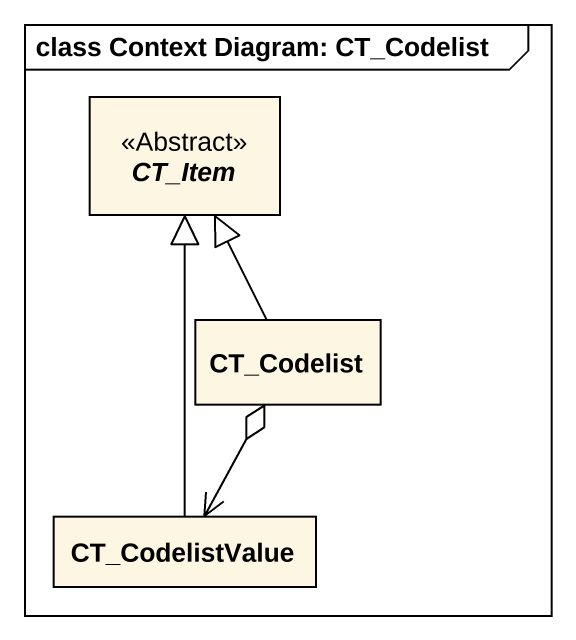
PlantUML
@startuml
mainframe class Context Diagram: CT_Codelist
hide circle
hide empty members
abstract class CT_Item <<Abstract>>
class CT_Codelist
class CT_CodelistValue
CT_Codelist -up-|> CT_Item
CT_Codelist o--> CT_CodelistValue
CT_CodelistValue -up-|> CT_Item
@enduml
